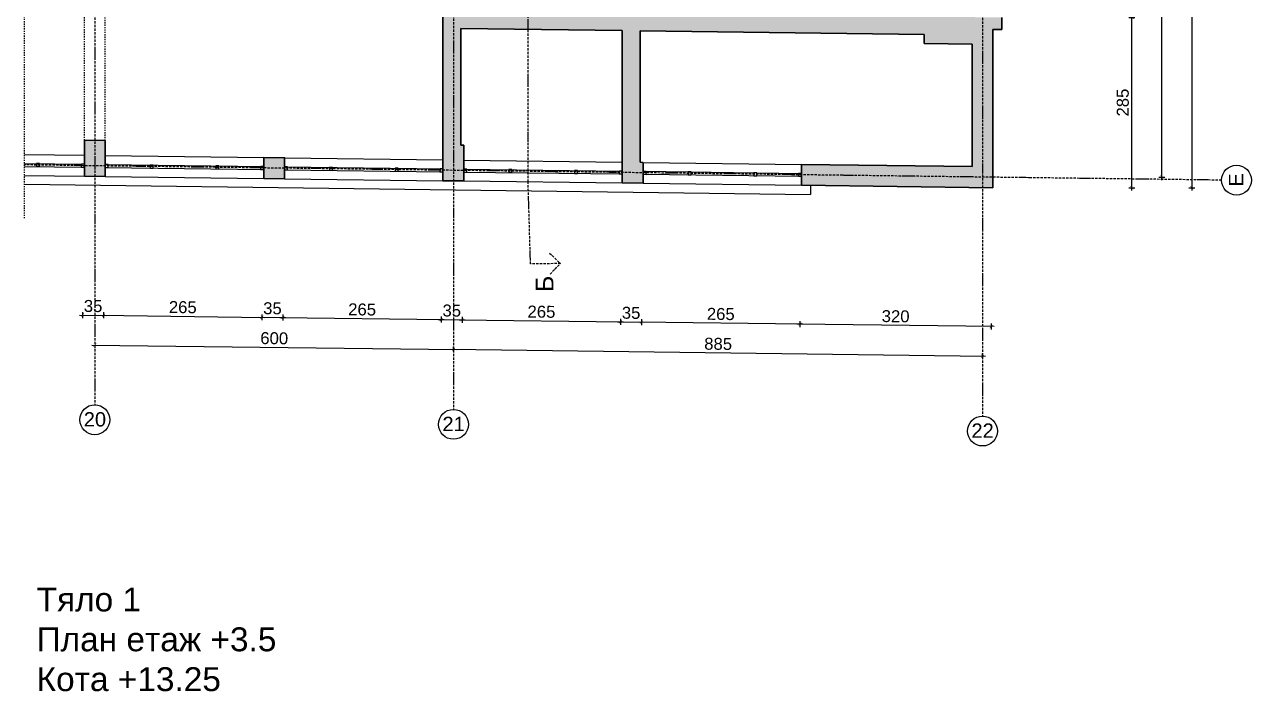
# Model space of a CAD drawing. Header units: inches. Extents: x -72385 to 39588, y -6525 to 66685.
# Drawn here: x -34842 to -32790, y 7295 to 8411 of the extents above; entities that cross this region are included whole.
import ezdxf

# ---------------------------------------------------------------- set-up
doc = ezdxf.new("R2010")
doc.units = ezdxf.units.IN
doc.header["$MEASUREMENT"] = 0
doc.linetypes.add('DashDot', pattern=[0.6, 0.4, -0.1, 0, -0.1])
doc.linetypes.add('Hidden', pattern=[0.4, 0.2, -0.2])
for name, color, linetype, lineweight in [('Изгледни линии', 253, 'Continuous', 25), ('Линия на разрез', 252, 'DashDot', 25), ('Надписи коти външни', 252, 'Continuous', 25), ('Надписи Оси', 252, 'Continuous', 25), ('Оси', 252, 'DashDot', 25), ('Прозорци', 251, 'Continuous', 25), ('Пунктир', 253, 'Hidden', 25), ('Разрезни линии', 7, 'Continuous', 35), ('Щрих стени', 254, 'Continuous', 25)]:
    doc.layers.add(name, color=color, linetype=linetype, lineweight=lineweight)
doc.styles.add('Arial Regular', font='arial.ttf')
doc.styles.get("Standard").update_dxf_attribs({"font": 'arial.ttf'})
doc.dimstyles.new('Annotative', dxfattribs={"dimscale": 0, "dimtxt": 20, "dimasz": 5, "dimexe": 5, "dimexo": 5, "dimgap": 5, "dimtad": 1, "dimdec": 0, "dimzin": 0, "dimdsep": 46, "dimtxsty": 'Standard', "dimblk": 'ARCHTICK', "dimcen": 5, "dimdle": 5, "dimadec": 0, "dimazin": 0, "dimtfac": 1, "dimtdec": 0, "dimtofl": 0, "dimtmove": 0, "dimatfit": 3, "dimldrblk": 'ARCHTICK', "dimfxl": 5, "dimfxlon": 1, "dimtolj": 1, "dimtzin": 0, "dimarcsym": 1})

# ---------------------------------------------------------------- blocks, each defined once
blk = doc.blocks.new('_ArchTick')
at = {"color": 0, "linetype": 'ByBlock', "const_width": 0.15}
blk.add_lwpolyline([(-0.5, -0.5), (0.5, 0.5)], dxfattribs=at)
blk = doc.blocks.new('*D6914')
at = {"layer": 'Defpoints', "color": 0, "ltscale": 50, "transparency": 16777216}
for p in [(-34124.8, 7867.3), (-34124.8, 7867.3), (-33239.6, 7856.1)]:
    blk.add_point(p, dxfattribs=at)
at = {"layer": 'Надписи коти външни', "color": 0, "lineweight": -2, "ltscale": 50, "transparency": 16777216}
for p, q in [((-33234.6, 7856), (-34129.8, 7867.4)), ((-34124.8, 7867.3), (-34124.8, 7872.3)), ((-33239.6, 7856.1), (-33239.6, 7861.1))]:
    blk.add_line(p, q, dxfattribs=at)
at = {"layer": 'Надписи коти външни', "color": 0, "lineweight": -2, "ltscale": 50, "transparency": 16777216, "xscale": 5, "yscale": 5, "zscale": 5}
for p, rotation in [((-34124.8, 7867.3), 179.2706286525298), ((-33239.6, 7856.1), 359.2706286525298)]:
    blk.add_blockref('_ArchTick', p, dxfattribs=dict(at, rotation=rotation))
at = {"layer": 'Надписи коти външни', "color": 0, "ltscale": 50, "transparency": 16777216, "insert": (-33682, 7876.9), "char_height": 20, "attachment_point": 5, "rotation": 359.2706}
blk.add_mtext('\\A1;885', dxfattribs=at)
blk = doc.blocks.new('*D6915')
at = {"layer": 'Defpoints', "color": 0, "ltscale": 50, "transparency": 16777216}
for p in [(-33542.3, 8142.4), (-33222.3, 8138.4), (-33545.3, 7910)]:
    blk.add_point(p, dxfattribs=at)
at = {"layer": 'Надписи коти външни', "color": 0, "lineweight": -2, "ltscale": 50, "transparency": 16777216}
for p, q in [((-33220.3, 7905.8), (-33550.3, 7910)), ((-33545.2, 7915), (-33545.4, 7905)), ((-33225.2, 7910.9), (-33225.4, 7900.9))]:
    blk.add_line(p, q, dxfattribs=at)
at = {"layer": 'Надписи коти външни', "color": 0, "lineweight": -2, "ltscale": 50, "transparency": 16777216, "xscale": 5, "yscale": 5, "zscale": 5}
for p, rotation in [((-33545.3, 7910), 179.2706286525475), ((-33225.3, 7905.9), 359.2706286525476)]:
    blk.add_blockref('_ArchTick', p, dxfattribs=dict(at, rotation=rotation))
at = {"layer": 'Надписи коти външни', "color": 0, "ltscale": 50, "transparency": 16777216, "insert": (-33385.1, 7923.1), "char_height": 20, "attachment_point": 5, "rotation": 359.2706}
blk.add_mtext('\\A1;320', dxfattribs=at)
blk = doc.blocks.new('*D6916')
at = {"layer": 'Defpoints', "color": 0, "ltscale": 50, "transparency": 16777216}
for p in [(-33807.3, 8145.8), (-33542.3, 8142.4), (-33810.3, 7913.3)]:
    blk.add_point(p, dxfattribs=at)
at = {"layer": 'Надписи коти външни', "color": 0, "lineweight": -2, "ltscale": 50, "transparency": 16777216}
for p, q in [((-33540.3, 7909.9), (-33815.3, 7913.4)), ((-33810.2, 7918.3), (-33810.4, 7908.3)), ((-33545.2, 7915), (-33545.4, 7905))]:
    blk.add_line(p, q, dxfattribs=at)
at = {"layer": 'Надписи коти външни', "color": 0, "lineweight": -2, "ltscale": 50, "transparency": 16777216, "xscale": 5, "yscale": 5, "zscale": 5}
for p, rotation in [((-33810.3, 7913.3), 179.270628652547), ((-33545.3, 7910), 359.270628652547)]:
    blk.add_blockref('_ArchTick', p, dxfattribs=dict(at, rotation=rotation))
at = {"layer": 'Надписи коти външни', "color": 0, "ltscale": 50, "transparency": 16777216, "insert": (-33677.6, 7926.9), "char_height": 20, "attachment_point": 5, "rotation": 359.2706}
blk.add_mtext('\\A1;265', dxfattribs=at)
blk = doc.blocks.new('*D6886')
at = {"layer": 'Defpoints', "color": 0, "ltscale": 50, "transparency": 16777216}
for p in [(-34742.3, 8157.7), (-34707.3, 8157.3), (-34710.3, 7924.8)]:
    blk.add_point(p, dxfattribs=at)
at = {"layer": 'Надписи коти външни', "color": 0, "lineweight": -2, "ltscale": 50, "transparency": 16777216}
for p, q in [((-34750.3, 7925.3), (-34705.3, 7924.7)), ((-34745.2, 7930.2), (-34745.4, 7920.2)), ((-34710.2, 7929.8), (-34710.4, 7919.8))]:
    blk.add_line(p, q, dxfattribs=at)
at = {"layer": 'Надписи коти външни', "color": 0, "lineweight": -2, "ltscale": 50, "transparency": 16777216, "xscale": 5, "yscale": 5, "zscale": 5}
for p, rotation in [((-34745.3, 7925.2), 179.270628652558), ((-34710.3, 7924.8), 359.270628652558)]:
    blk.add_blockref('_ArchTick', p, dxfattribs=dict(at, rotation=rotation))
at = {"layer": 'Надписи коти външни', "color": 0, "ltscale": 50, "transparency": 16777216, "insert": (-34727.6, 7940.2), "char_height": 20, "attachment_point": 5, "rotation": 359.2706}
blk.add_mtext('\\A1;35', dxfattribs=at)
blk = doc.blocks.new('*D6887')
at = {"layer": 'Defpoints', "color": 0, "ltscale": 50, "transparency": 16777216}
for p in [(-34707.3, 8157.3), (-34442.3, 8153.9), (-34445.3, 7921.4)]:
    blk.add_point(p, dxfattribs=at)
at = {"layer": 'Надписи коти външни', "color": 0, "lineweight": -2, "ltscale": 50, "transparency": 16777216}
for p, q in [((-34715.3, 7924.9), (-34440.3, 7921.4)), ((-34710.2, 7929.8), (-34710.4, 7919.8)), ((-34445.2, 7926.4), (-34445.4, 7916.4))]:
    blk.add_line(p, q, dxfattribs=at)
at = {"layer": 'Надписи коти външни', "color": 0, "lineweight": -2, "ltscale": 50, "transparency": 16777216, "xscale": 5, "yscale": 5, "zscale": 5}
for p, rotation in [((-34710.3, 7924.8), 179.2706286525471), ((-34445.3, 7921.4), 359.2706286525471)]:
    blk.add_blockref('_ArchTick', p, dxfattribs=dict(at, rotation=rotation))
at = {"layer": 'Надписи коти външни', "color": 0, "ltscale": 50, "transparency": 16777216, "insert": (-34577.6, 7938.3), "char_height": 20, "attachment_point": 5, "rotation": 359.2706}
blk.add_mtext('\\A1;265', dxfattribs=at)
blk = doc.blocks.new('*D6888')
at = {"layer": 'Defpoints', "color": 0, "ltscale": 50, "transparency": 16777216}
for p in [(-34442.3, 8153.9), (-34407.3, 8153.4), (-34410.3, 7921)]:
    blk.add_point(p, dxfattribs=at)
at = {"layer": 'Надписи коти външни', "color": 0, "lineweight": -2, "ltscale": 50, "transparency": 16777216}
for p, q in [((-34445.2, 7926.4), (-34445.4, 7916.4)), ((-34410.2, 7926), (-34410.4, 7916)), ((-34450.3, 7921.5), (-34405.3, 7920.9))]:
    blk.add_line(p, q, dxfattribs=at)
at = {"layer": 'Надписи коти външни', "color": 0, "lineweight": -2, "ltscale": 50, "transparency": 16777216, "xscale": 5, "yscale": 5, "zscale": 5}
for p, rotation in [((-34445.3, 7921.4), 179.2706286525403), ((-34410.3, 7921), 359.2706286525403)]:
    blk.add_blockref('_ArchTick', p, dxfattribs=dict(at, rotation=rotation))
at = {"layer": 'Надписи коти външни', "color": 0, "ltscale": 50, "transparency": 16777216, "insert": (-34427.6, 7936.4), "char_height": 20, "attachment_point": 5, "rotation": 359.2706}
blk.add_mtext('\\A1;35', dxfattribs=at)
blk = doc.blocks.new('*D6889')
at = {"layer": 'Defpoints', "color": 0, "ltscale": 50, "transparency": 16777216}
for p in [(-34407.3, 8153.4), (-34142.3, 8150.1), (-34145.3, 7917.6)]:
    blk.add_point(p, dxfattribs=at)
at = {"layer": 'Надписи коти външни', "color": 0, "lineweight": -2, "ltscale": 50, "transparency": 16777216}
for p, q in [((-34410.2, 7926), (-34410.4, 7916)), ((-34415.3, 7921), (-34140.3, 7917.5)), ((-34145.2, 7922.6), (-34145.4, 7912.6))]:
    blk.add_line(p, q, dxfattribs=at)
at = {"layer": 'Надписи коти външни', "color": 0, "lineweight": -2, "ltscale": 50, "transparency": 16777216, "xscale": 5, "yscale": 5, "zscale": 5}
for p, rotation in [((-34410.3, 7921), 179.2706286525454), ((-34145.3, 7917.6), 359.2706286525454)]:
    blk.add_blockref('_ArchTick', p, dxfattribs=dict(at, rotation=rotation))
at = {"layer": 'Надписи коти външни', "color": 0, "ltscale": 50, "transparency": 16777216, "insert": (-34277.6, 7934.5), "char_height": 20, "attachment_point": 5, "rotation": 359.2706}
blk.add_mtext('\\A1;265', dxfattribs=at)
blk = doc.blocks.new('*D6890')
at = {"layer": 'Defpoints', "color": 0, "ltscale": 50, "transparency": 16777216}
for p in [(-34142.3, 8150.1), (-34107.3, 8149.6), (-34110.3, 7917.1)]:
    blk.add_point(p, dxfattribs=at)
at = {"layer": 'Надписи коти външни', "color": 0, "lineweight": -2, "ltscale": 50, "transparency": 16777216}
for p, q in [((-34150.3, 7917.7), (-34105.3, 7917.1)), ((-34145.2, 7922.6), (-34145.4, 7912.6)), ((-34110.2, 7922.1), (-34110.4, 7912.1))]:
    blk.add_line(p, q, dxfattribs=at)
at = {"layer": 'Надписи коти външни', "color": 0, "lineweight": -2, "ltscale": 50, "transparency": 16777216, "xscale": 5, "yscale": 5, "zscale": 5}
for p, rotation in [((-34145.3, 7917.6), 179.2706286525405), ((-34110.3, 7917.1), 359.2706286525404)]:
    blk.add_blockref('_ArchTick', p, dxfattribs=dict(at, rotation=rotation))
at = {"layer": 'Надписи коти външни', "color": 0, "ltscale": 50, "transparency": 16777216, "insert": (-34127.6, 7932.6), "char_height": 20, "attachment_point": 5, "rotation": 359.2706}
blk.add_mtext('\\A1;35', dxfattribs=at)
blk = doc.blocks.new('*D6891')
at = {"layer": 'Defpoints', "color": 0, "ltscale": 50, "transparency": 16777216}
for p in [(-34107.3, 8149.6), (-33842.3, 8146.3), (-33845.3, 7913.8)]:
    blk.add_point(p, dxfattribs=at)
at = {"layer": 'Надписи коти външни', "color": 0, "lineweight": -2, "ltscale": 50, "transparency": 16777216}
for p, q in [((-34115.3, 7917.2), (-33840.3, 7913.7)), ((-34110.2, 7922.1), (-34110.4, 7912.1)), ((-33845.2, 7918.8), (-33845.4, 7908.8))]:
    blk.add_line(p, q, dxfattribs=at)
at = {"layer": 'Надписи коти външни', "color": 0, "lineweight": -2, "ltscale": 50, "transparency": 16777216, "xscale": 5, "yscale": 5, "zscale": 5}
for p, rotation in [((-34110.3, 7917.1), 179.270628652547), ((-33845.3, 7913.8), 359.270628652547)]:
    blk.add_blockref('_ArchTick', p, dxfattribs=dict(at, rotation=rotation))
at = {"layer": 'Надписи коти външни', "color": 0, "ltscale": 50, "transparency": 16777216, "insert": (-33977.6, 7930.7), "char_height": 20, "attachment_point": 5, "rotation": 359.2706}
blk.add_mtext('\\A1;265', dxfattribs=at)
blk = doc.blocks.new('*D6892')
at = {"layer": 'Defpoints', "color": 0, "ltscale": 50, "transparency": 16777216}
for p in [(-33842.3, 8146.3), (-33807.3, 8145.8), (-33810.3, 7913.3)]:
    blk.add_point(p, dxfattribs=at)
at = {"layer": 'Надписи коти външни', "color": 0, "lineweight": -2, "ltscale": 50, "transparency": 16777216}
for p, q in [((-33850.3, 7913.8), (-33805.3, 7913.3)), ((-33845.2, 7918.8), (-33845.4, 7908.8)), ((-33810.2, 7918.3), (-33810.4, 7908.3))]:
    blk.add_line(p, q, dxfattribs=at)
at = {"layer": 'Надписи коти външни', "color": 0, "lineweight": -2, "ltscale": 50, "transparency": 16777216, "xscale": 5, "yscale": 5, "zscale": 5}
for p, rotation in [((-33845.3, 7913.8), 179.2706286525522), ((-33810.3, 7913.3), 359.2706286525522)]:
    blk.add_blockref('_ArchTick', p, dxfattribs=dict(at, rotation=rotation))
at = {"layer": 'Надписи коти външни', "color": 0, "ltscale": 50, "transparency": 16777216, "insert": (-33827.6, 7928.8), "char_height": 20, "attachment_point": 5, "rotation": 359.2706}
blk.add_mtext('\\A1;35', dxfattribs=at)
blk = doc.blocks.new('*D6893')
at = {"layer": 'Defpoints', "color": 0, "ltscale": 50, "transparency": 16777216}
for p in [(-34724.8, 7875), (-34124.8, 7867.3), (-34124.8, 7867.3)]:
    blk.add_point(p, dxfattribs=at)
at = {"layer": 'Надписи коти външни', "color": 0, "lineweight": -2, "ltscale": 50, "transparency": 16777216}
for p, q in [((-34729.8, 7875), (-34119.8, 7867.3)), ((-34724.8, 7875), (-34724.9, 7870)), ((-34124.8, 7867.3), (-34124.9, 7862.3))]:
    blk.add_line(p, q, dxfattribs=at)
at = {"layer": 'Надписи коти външни', "color": 0, "lineweight": -2, "ltscale": 50, "transparency": 16777216, "xscale": 5, "yscale": 5, "zscale": 5}
for p, rotation in [((-34724.8, 7875), 179.2706286525473), ((-34124.8, 7867.3), 359.2706286525473)]:
    blk.add_blockref('_ArchTick', p, dxfattribs=dict(at, rotation=rotation))
at = {"layer": 'Надписи коти външни', "color": 0, "ltscale": 50, "transparency": 16777216, "insert": (-34424.6, 7886.3), "char_height": 20, "attachment_point": 5, "rotation": 359.2706}
blk.add_mtext('\\A1;600', dxfattribs=at)
blk = doc.blocks.new('*D6903')
at = {"layer": 'Defpoints', "color": 0, "ltscale": 50, "transparency": 16777216}
for p in [(-33222.3, 8423.2), (-32989.8, 8423.2), (-33222.3, 8138.4)]:
    blk.add_point(p, dxfattribs=at)
at = {"layer": 'Надписи коти външни', "color": 0, "lineweight": -2, "ltscale": 50, "transparency": 16777216}
for p, q in [((-32994.8, 8423.2), (-32984.8, 8423.2)), ((-32989.8, 8133.4), (-32989.8, 8428.2)), ((-32994.8, 8138.4), (-32984.8, 8138.4))]:
    blk.add_line(p, q, dxfattribs=at)
at = {"layer": 'Надписи коти външни', "color": 0, "lineweight": -2, "ltscale": 50, "transparency": 16777216, "xscale": 5, "yscale": 5, "zscale": 5}
for p, rotation in [((-32989.8, 8423.2), 90), ((-32989.8, 8138.4), 270)]:
    blk.add_blockref('_ArchTick', p, dxfattribs=dict(at, rotation=rotation))
at = {"layer": 'Надписи коти външни', "color": 0, "ltscale": 50, "transparency": 16777216, "insert": (-33005, 8280.8), "char_height": 20, "attachment_point": 5, "rotation": 90}
blk.add_mtext('\\A1;285', dxfattribs=at)
blk = doc.blocks.new('*D6908')
at = {"layer": 'Defpoints', "color": 0, "ltscale": 50, "transparency": 16777216}
for p in [(-33222.3, 9973.5), (-33222.3, 8138.4), (-32889.8, 8138.4)]:
    blk.add_point(p, dxfattribs=at)
at = {"layer": 'Надписи коти външни', "color": 0, "lineweight": -2, "ltscale": 50, "transparency": 16777216}
for p, q in [((-32889.8, 9978.5), (-32889.8, 8133.4)), ((-32894.8, 9973.5), (-32884.8, 9973.5)), ((-32894.8, 8138.4), (-32884.8, 8138.4))]:
    blk.add_line(p, q, dxfattribs=at)
at = {"layer": 'Надписи коти външни', "color": 0, "lineweight": -2, "ltscale": 50, "transparency": 16777216, "xscale": 5, "yscale": 5, "zscale": 5}
for p, rotation in [((-32889.8, 9973.5), 90), ((-32889.8, 8138.4), 270)]:
    blk.add_blockref('_ArchTick', p, dxfattribs=dict(at, rotation=rotation))
at = {"layer": 'Надписи коти външни', "color": 0, "ltscale": 50, "transparency": 16777216, "insert": (-32905.1, 9055.9), "char_height": 20, "attachment_point": 5, "rotation": 90}
blk.add_mtext('\\A1;1835', dxfattribs=at)
blk = doc.blocks.new('*D6909')
at = {"layer": 'Defpoints', "color": 0, "ltscale": 50, "transparency": 16777216}
for p in [(-33239.8, 8756.1), (-32939.8, 8756.1), (-33239.8, 8156.1)]:
    blk.add_point(p, dxfattribs=at)
at = {"layer": 'Надписи коти външни', "color": 0, "lineweight": -2, "ltscale": 50, "transparency": 16777216}
for p, q in [((-32944.8, 8756.1), (-32934.8, 8756.1)), ((-32939.8, 8151.1), (-32939.8, 8761.1)), ((-32944.8, 8156.1), (-32934.8, 8156.1))]:
    blk.add_line(p, q, dxfattribs=at)
at = {"layer": 'Надписи коти външни', "color": 0, "lineweight": -2, "ltscale": 50, "transparency": 16777216, "xscale": 5, "yscale": 5, "zscale": 5}
for p, rotation in [((-32939.8, 8756.1), 90), ((-32939.8, 8156.1), 270)]:
    blk.add_blockref('_ArchTick', p, dxfattribs=dict(at, rotation=rotation))
at = {"layer": 'Надписи коти външни', "color": 0, "ltscale": 50, "transparency": 16777216, "insert": (-32955, 8456.1), "char_height": 20, "attachment_point": 5, "rotation": 90}
blk.add_mtext('\\A1;600', dxfattribs=at)

msp = doc.modelspace()

# ---------------------------------------------------------------- hatches: boundary and pattern name
at = {"layer": 'Щрих стени', "ltscale": 10}
h = msp.add_hatch(color=256, dxfattribs=at)
h.dxf.hatch_style = 1
h.paths.add_polyline_path([(-33642.3, 9378.8), (-33717.3, 9379.8), (-33717.3, 9344.8), (-33642.3, 9343.8)])
h.paths.add_polyline_path([(-34407.3, 9988.6), (-34442.3, 9989), (-34442.3, 9954), (-34407.3, 9953.6)])
h.paths.add_polyline_path([(-34707.3, 9992.4), (-34742.3, 9992.9), (-34742.3, 9932.9), (-34707.3, 9932.4)])
h.paths.add_polyline_path([(-34707.3, 9407.4), (-34742.3, 9407.8), (-34767.3, 9408.1), (-34767.3, 9373.1), (-34742.3, 9372.8), (-34742.3, 9342.8), (-34707.3, 9342.4)])
h.paths.add_polyline_path([(-34707.3, 8807.3), (-34742.3, 8807.8), (-34742.3, 8777.8), (-34767.3, 8778.1), (-34767.3, 8743.1), (-34742.3, 8742.8), (-34707.3, 8742.3)])
h.paths.add_polyline_path([(-34707.3, 8217.3), (-34742.3, 8217.7), (-34742.3, 8157.7), (-34707.3, 8157.3)])
h.paths.add_polyline_path([(-34407.3, 8188.5), (-34442.3, 8188.9), (-34442.3, 8153.9), (-34407.3, 8153.4)])
h = msp.add_hatch(color=256, dxfattribs=at)
h.dxf.hatch_style = 1
h.paths.add_polyline_path([(-33422.3, 9781), (-33662.3, 9784.1), (-33662.3, 9944.1), (-33257.3, 9939), (-33257.3, 9638.9), (-33222.3, 9638.5), (-33222.3, 9973.5), (-33717.3, 9979.8), (-33717.3, 9964.8), (-33742.3, 9965.1), (-33742.3, 9945.1), (-33692.3, 9944.5), (-33692.3, 9784.5), (-33932.3, 9787.5), (-33932.3, 9947.5), (-33882.3, 9946.9), (-33882.3, 9966.9), (-33907.3, 9967.2), (-33907.3, 9982.2), (-34142.3, 9985.2), (-34142.3, 9400.2), (-34147.3, 9400.2), (-34147.3, 9335.2), (-34142.3, 9335.2), (-34142.3, 9105.2), (-34197.3, 9105.9), (-34197.3, 9025.8), (-34142.3, 9025.1), (-34142.3, 8800.1), (-34147.3, 8800.2), (-34147.3, 8735.2), (-34142.3, 8735.1), (-34142.3, 8150.1), (-34107.3, 8149.6), (-34107.3, 8209.6), (-34112.3, 8209.7), (-34112.3, 8404.7), (-33842.3, 8401.3), (-33842.3, 8181.3), (-33842.3, 8146.3), (-33807.3, 8145.8), (-33807.3, 8180.8), (-33812.3, 8180.9), (-33812.3, 8400.9), (-33337.3, 8394.8), (-33337.3, 8379.8), (-33257.3, 8378.8), (-33257.3, 8173.8), (-33542.3, 8177.4), (-33542.3, 8142.4), (-33222.3, 8138.4), (-33222.3, 8403.4), (-33207.3, 8403.2), (-33207.3, 8423.2), (-33812.3, 8430.9), (-33812.3, 8750.9), (-33207.3, 8743.2), (-33207.3, 8763.2), (-33222.3, 8763.4), (-33222.3, 9498.5), (-33257.3, 9498.9), (-33257.3, 8773.9), (-33422.3, 8776)])
h.paths.add_polyline_path([(-33932.3, 9757.5), (-33452.3, 9751.4), (-33452.3, 8776.3), (-33932.3, 8782.5)], flags=16)
h.paths.add_polyline_path([(-33717.3, 9379.8), (-33642.3, 9378.8), (-33642.3, 9343.8), (-33717.3, 9344.8)], flags=0)
h.paths.add_polyline_path([(-33642.3, 9378.8), (-33717.3, 9379.8), (-33717.3, 9344.8), (-33642.3, 9343.8)], flags=0)

# ---------------------------------------------------------------- linework, layer by layer
at = {"layer": 'Изгледни линии', "ltscale": 50}
for p, q in [((-34842.3, 8194), (-34742.3, 8192.7)), ((-34707.3, 8192.3), (-34442.3, 8188.9)), ((-34407.3, 8188.5), (-34142.3, 8185.1)), ((-34107.3, 8184.6), (-33842.3, 8181.3)), ((-33807.3, 8180.8), (-33542.3, 8177.4)), ((-34842.3, 8159), (-34742.3, 8157.7)), ((-34707.3, 8157.3), (-34442.3, 8153.9)), ((-34407.3, 8153.4), (-34142.3, 8150.1)), ((-34107.3, 8149.6), (-33842.3, 8146.3)), ((-34842.3, 8144), (-33527.3, 8127.2)), ((-33807.3, 8145.8), (-33542.3, 8142.4)), ((-33527.3, 8142.2), (-33527.3, 8127.2))]:
    msp.add_line(p, q, dxfattribs=at)
at = {"layer": 'Линия на разрез', "ltscale": 10}
for p, q in [((-33999.9, 8148.3), (-33999.9, 10115.8)), ((-33995.9, 8010.7), (-33999.9, 8148.3)), ((-33963.9, 8028.9), (-33945.9, 8011.4)), ((-33945.9, 8011.4), (-33995.9, 8010.7)), ((-33963.3, 7993.5), (-33945.9, 8011.4))]:
    msp.add_line(p, q, dxfattribs=at)
at = {"layer": 'Надписи Оси', "ltscale": 50}
for centre in [(-32814.8, 8151), (-34724.8, 7750), (-34124.8, 7742.3), (-33239.8, 7731.1)]:
    msp.add_circle(centre, 25, dxfattribs=at)
at = {"layer": 'Оси', "ltscale": 10}
for p, q in [((-34724.8, 10375.2), (-34724.8, 7775)), ((-34124.8, 10367.5), (-34124.8, 7767.3)), ((-33239.8, 10356.3), (-33239.8, 7756.1)), ((-32839.8, 8151), (-34842.3, 8176.5))]:
    msp.add_line(p, q, dxfattribs=at)
at = {"layer": 'Прозорци', "ltscale": 50}
for p, q in [((-34842.3, 8179), (-34742.3, 8177.7)), ((-34842.3, 8174), (-34742.3, 8172.7)), ((-34707.3, 8177.3), (-34442.3, 8173.9)), ((-34707.3, 8172.3), (-34442.3, 8168.9)), ((-34407.3, 8173.5), (-34142.3, 8170.1)), ((-34107.3, 8169.6), (-33842.3, 8166.3)), ((-34407.3, 8168.5), (-34142.3, 8165.1)), ((-34107.3, 8164.6), (-33842.3, 8161.3)), ((-33807.3, 8165.8), (-33542.3, 8162.4)), ((-33807.3, 8160.8), (-33542.3, 8157.4))]:
    msp.add_line(p, q, dxfattribs=at)
for points in [[(-34822.4, 8173.7), (-34817.4, 8173.7), (-34817.3, 8178.7), (-34822.3, 8178.7), (-34822.4, 8173.7)], [(-34747.4, 8172.8), (-34742.4, 8172.7), (-34742.3, 8177.7), (-34747.3, 8177.8), (-34747.4, 8172.8)], [(-34707.3, 8172.3), (-34702.3, 8172.2), (-34702.3, 8177.2), (-34707.3, 8177.3), (-34707.3, 8172.3)], [(-34632.3, 8171.3), (-34627.3, 8171.3), (-34627.3, 8176.3), (-34632.3, 8176.3), (-34632.3, 8171.3)], [(-34522.4, 8169.9), (-34517.4, 8169.9), (-34517.3, 8174.9), (-34522.3, 8174.9), (-34522.4, 8169.9)], [(-34447.4, 8169), (-34442.4, 8168.9), (-34442.3, 8173.9), (-34447.3, 8174), (-34447.4, 8169)], [(-34407.3, 8168.5), (-34402.3, 8168.4), (-34402.3, 8173.4), (-34407.3, 8173.5), (-34407.3, 8168.5)], [(-34332.3, 8167.5), (-34327.3, 8167.4), (-34327.3, 8172.4), (-34332.3, 8172.5), (-34332.3, 8167.5)], [(-34222.4, 8166.1), (-34217.4, 8166), (-34217.3, 8171), (-34222.3, 8171.1), (-34222.4, 8166.1)], [(-34147.4, 8165.1), (-34142.4, 8165.1), (-34142.3, 8170.1), (-34147.3, 8170.1), (-34147.4, 8165.1)], [(-34107.3, 8164.6), (-34102.3, 8164.6), (-34102.3, 8169.6), (-34107.3, 8169.6), (-34107.3, 8164.6)], [(-34032.3, 8163.7), (-34027.3, 8163.6), (-34027.3, 8168.6), (-34032.3, 8168.7), (-34032.3, 8163.7)], [(-33922.4, 8162.3), (-33917.4, 8162.2), (-33917.3, 8167.2), (-33922.3, 8167.3), (-33922.4, 8162.3)], [(-33847.4, 8161.3), (-33842.4, 8161.3), (-33842.3, 8166.3), (-33847.3, 8166.3), (-33847.4, 8161.3)], [(-33807.3, 8160.8), (-33802.3, 8160.7), (-33802.3, 8165.7), (-33807.3, 8165.8), (-33807.3, 8160.8)], [(-33732.3, 8159.9), (-33727.3, 8159.8), (-33727.3, 8164.8), (-33732.3, 8164.9), (-33732.3, 8159.9)], [(-33622.4, 8158.5), (-33617.4, 8158.4), (-33617.3, 8163.4), (-33622.3, 8163.5), (-33622.4, 8158.5)], [(-33547.4, 8157.5), (-33542.4, 8157.4), (-33542.3, 8162.4), (-33547.3, 8162.5), (-33547.4, 8157.5)]]:
    msp.add_lwpolyline(points, dxfattribs=at)
at = {"layer": 'Пунктир', "ltscale": 10}
for p, q in [((-34842.3, 8087.1), (-34842.3, 10173.1)), ((-34742.3, 8217.7), (-34742.3, 8742.8)), ((-34707.3, 8217.3), (-34707.3, 8742.3))]:
    msp.add_line(p, q, dxfattribs=at)
at = {"layer": 'Разрезни линии', "ltscale": 50}
for p, q in [((-34142.3, 8735.1), (-34142.3, 8150.1)), ((-33207.3, 8423.2), (-33207.3, 8403.2)), ((-34112.3, 8404.7), (-33842.3, 8401.3)), ((-34112.3, 8404.7), (-34112.3, 8209.7)), ((-33842.3, 8401.3), (-33842.3, 8181.3)), ((-33812.3, 8400.9), (-33337.3, 8394.8)), ((-33812.3, 8400.9), (-33812.3, 8180.9)), ((-33337.3, 8394.8), (-33337.3, 8379.8)), ((-33222.3, 8403.4), (-33207.3, 8403.2)), ((-33222.3, 8403.4), (-33222.3, 8138.4)), ((-33337.3, 8379.8), (-33257.3, 8378.8)), ((-33257.3, 8378.8), (-33257.3, 8173.8)), ((-34707.3, 8217.3), (-34742.3, 8217.7)), ((-34742.3, 8217.7), (-34742.3, 8157.7)), ((-34707.3, 8157.3), (-34707.3, 8217.3)), ((-34107.3, 8209.6), (-34112.3, 8209.7)), ((-34107.3, 8149.6), (-34107.3, 8209.6)), ((-33842.3, 8181.3), (-33842.3, 8146.3)), ((-33812.3, 8180.9), (-33807.3, 8180.8)), ((-33807.3, 8145.8), (-33807.3, 8180.8)), ((-33542.3, 8177.4), (-33257.3, 8173.8)), ((-33542.3, 8177.4), (-33542.3, 8142.4)), ((-34742.3, 8157.7), (-34707.3, 8157.3)), ((-34142.3, 8150.1), (-34107.3, 8149.6)), ((-33842.3, 8146.3), (-33807.3, 8145.8)), ((-33542.3, 8142.4), (-33222.3, 8138.4))]:
    msp.add_line(p, q, dxfattribs=at)
msp.add_lwpolyline([(-34442.3, 8188.9), (-34442.3, 8153.9), (-34407.3, 8153.4), (-34407.3, 8188.5)], close=True, dxfattribs=at)

# ---------------------------------------------------------------- texts
at = {"ltscale": 100, "insert": (-34242.5, 7469.2), "char_height": 40, "width": 1159.239, "attachment_point": 2, "style": 'Arial Regular'}
msp.add_mtext('\\pxql;Тяло 1\\PПлан етаж +3.5\\PКота +13.25', dxfattribs=at)
at = {"layer": 'Линия на разрез', "ltscale": 10, "insert": (-33987.5, 7963.7), "char_height": 30, "width": 270.734, "attachment_point": 1, "rotation": 90, "style": 'Arial Regular'}
msp.add_mtext('Б', dxfattribs=at)
at = {"layer": 'Надписи Оси', "ltscale": 100, "insert": (-32827.6, 8137.7), "char_height": 24, "width": 27.213, "attachment_point": 1, "rotation": 90, "style": 'Arial Regular'}
msp.add_mtext('\\pxqc;Е', dxfattribs=at)
at = {"layer": 'Надписи Оси', "ltscale": 100, "char_height": 24, "width": 27.213, "attachment_point": 1, "style": 'Arial Regular'}
for s, insert in [('\\pxqc;20', (-34738.2, 7762.7)), ('\\pxqc;21', (-34138.2, 7755)), ('\\pxqc;22', (-33253.2, 7743.8))]:
    msp.add_mtext(s, dxfattribs=dict(at, insert=insert))

# ---------------------------------------------------------------- dimensions: what is measured, and where the dimension line sits
at = {"layer": 'Надписи коти външни', "ltscale": 50}
for p1, p2, distance, picture, middle in [((-33222.3, 9973.5), (-33222.3, 8138.4), 332.5, '*D6908', (-32905.1, 9055.9)), ((-33239.8, 8156.1), (-33239.8, 8756.1), -300, '*D6909', (-32955, 8456.1)), ((-33222.3, 8138.4), (-33222.3, 8423.2), -232.5, '*D6903', (-33005, 8280.8)), ((-34707.3, 8157.3), (-34442.3, 8153.9), -232.5, '*D6887', (-34577.6, 7938.3)), ((-34407.3, 8153.4), (-34142.3, 8150.1), -232.5, '*D6889', (-34277.6, 7934.5)), ((-34107.3, 8149.6), (-33842.3, 8146.3), -232.5, '*D6891', (-33977.6, 7930.7)), ((-33542.3, 8142.4), (-33807.3, 8145.8), 232.5, '*D6916', (-33677.6, 7926.9)), ((-33222.3, 8138.4), (-33542.3, 8142.4), 232.5, '*D6915', (-33385.1, 7923.1)), ((-34724.8, 7875), (-34124.8, 7867.3), 0, '*D6893', (-34424.6, 7886.3)), ((-33239.6, 7856.1), (-34124.8, 7867.3), 0, '*D6914', (-33682, 7876.9))]:
    dim = msp.add_aligned_dim(p1=p1, p2=p2, distance=distance, dimstyle='Annotative', override={"dimscale": 0, "dimtix": 0, "dimtofl": 0, "dimtmove": 0, "dimatfit": 3}, dxfattribs=at)
    dim.commit()
    dim.dimension.update_dxf_attribs({"geometry": picture, "text_midpoint": middle})
for base, p1, p2, picture, middle in [((-34710.3, 7924.8), (-34742.3, 8157.7), (-34707.3, 8157.3), '*D6886', (-34727.8, 7925)), ((-34410.3, 7921), (-34442.3, 8153.9), (-34407.3, 8153.4), '*D6888', (-34427.8, 7921.2)), ((-34110.3, 7917.1), (-34142.3, 8150.1), (-34107.3, 8149.6), '*D6890', (-34127.8, 7917.4)), ((-33810.3, 7913.3), (-33842.3, 8146.3), (-33807.3, 8145.8), '*D6892', (-33827.8, 7913.6))]:
    dim = msp.add_linear_dim(base=base, p1=p1, p2=p2, angle=359.2706, dimstyle='Annotative', override={"dimscale": 0, "dimtix": 0, "dimtofl": 0, "dimtmove": 0, "dimatfit": 3}, dxfattribs=at)
    dim.commit()
    dim.dimension.update_dxf_attribs({"geometry": picture, "text_midpoint": middle, "dimtype": 129})

doc.saveas('drawing.dxf')
